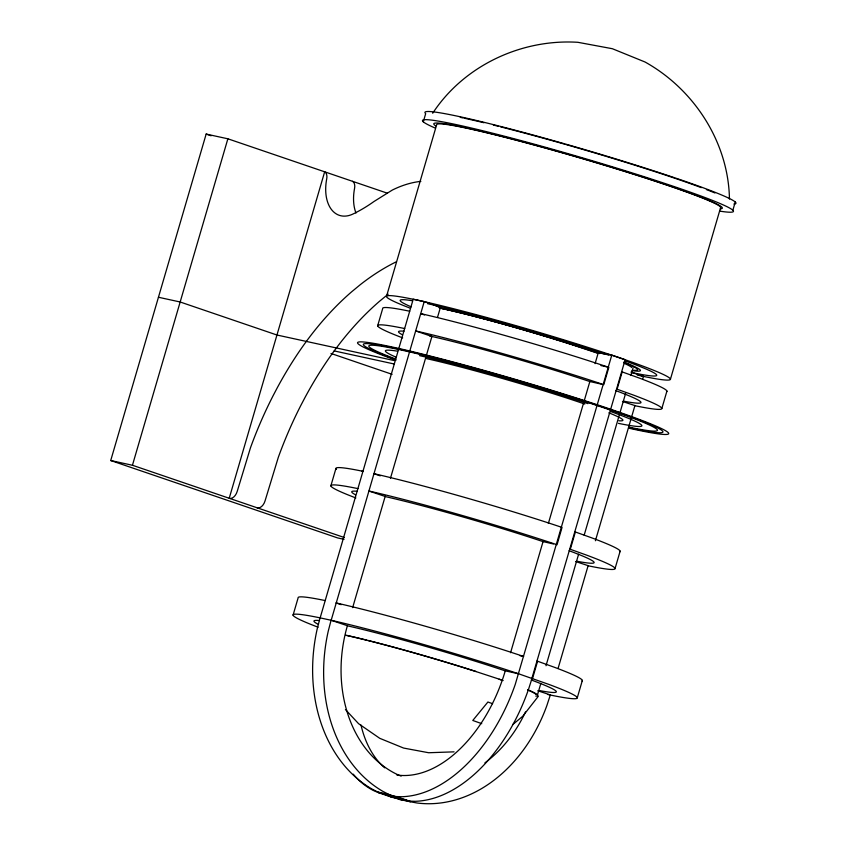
<?xml version="1.0" encoding="UTF-8"?>
<svg xmlns="http://www.w3.org/2000/svg" width="846" height="846" viewBox="0 0 846 846"><rect width="100%" height="100%" fill="white"/><g stroke="black" fill="none" stroke-linecap="round" stroke-linejoin="round"><path stroke-width="1.27" d="M344.058 539.325L337.67 537.94L110.72 460.52L206.16 134.07L227.87 138.797L387.447 193.226M110.72 460.52L132.441 465.258L227.87 138.797M423.296 121.782L425.686 113.607A162.009 9.031 16.3 0 1 585.728 149.922A162.009 9.031 16.3 0 1 733.905 204.034M293.065 615.158L298.12 597.847A148.05 8.259 16.3 0 1 324.134 600.353L325.202 600.575M330.849 485.9L335.904 468.589M377.644 325.837L382.699 308.526A148.05 8.259 16.3 0 1 408.713 311.021L409.686 311.222M386.485 296.407L436.684 124.679A147.902 8.248 16.3 0 1 580.176 157.991A147.902 8.248 16.3 0 1 720.612 207.587L670.413 379.304M537.76 690.759L551.285 695.232A148.05 8.259 16.3 0 0 549.012 684.456L518.63 673.797L505.083 670.815A126.266 7.043 16.3 0 0 348.309 626.019L331.177 620.287L424.227 301.599L440.491 307.151L437.53 317.292M352.645 607.64L385.268 496.063M390.45 478.318L431.968 336.306M510.572 652.721L543.185 541.144M548.377 523.388L589.895 381.387M595.087 363.643L598.418 352.232L611.785 355.14L625.173 359.709L531.901 678.333M353.258 774.164A147.86 91.907 -71.2 0 0 373.604 790.587L378.617 792.723L396.224 796.562L401.808 796.731A147.86 91.907 -71.2 0 0 515.256 684.393L611.785 355.14M532.525 678.545L537.591 661.234L536.967 661.022M575.555 561.501L589.07 565.974A148.05 8.259 16.3 0 0 586.796 555.198L570.31 549.287L575.375 531.986L574.73 531.764M622.487 401.469L635.854 405.9A148.05 8.259 16.3 0 0 633.591 395.135L617.104 389.223L622.17 371.912L621.546 371.701M537.485 694.883L540.816 683.473M546.008 665.728L578.611 554.204M584.163 535.19L625.659 393.242M630.852 375.497L633.072 367.894M558.064 668.477L588.012 566.059M595.404 540.763L634.955 405.467M642.717 378.913L643.457 376.375L630.947 372.113M577.289 697.728L582.355 680.417M615.074 568.47L620.139 551.158M661.868 408.407L666.923 391.095M732.879 210.157L735.28 201.972M532.028 678.365L528.644 688.961A147.86 91.907 -71.2 0 1 415.206 801.299L409.612 801.13L392.005 797.292L378.617 792.723M432.697 113.248C463.894 65.607 521.379 38.768 577.86 42.3L612.367 48.719L645.033 62.001C694.185 89.38 728.501 142.361 729.453 199.053M538.363 696.237L522.659 716.34L512.718 724.578M388.177 294.154L379.494 301.303A261.551 162.569 -71.2 0 0 323.965 365.641A286.371 177.998 -71.2 0 0 305.195 397.144L300.859 405.393A286.371 177.998 -71.2 0 0 278.345 457.231L265.073 500.832A8.534 5.309 -71.2 0 1 257.078 507.769M454.069 751.851L428.647 752.739L403.616 748.065L379.748 738.315L358.577 723.679L345.432 709.551M396.711 774.883L399.481 775.306A125.895 78.244 -71.2 0 0 505.379 670.466M547.859 694.503L550.302 695.031L546.865 705.575A147.86 115.542 -77.7 0 1 417.057 802.991L410.331 801.775L388.917 794.479L382.762 791.296A147.86 115.542 -77.7 0 1 328.28 631.021L331.072 620.255L320.063 617.855L317.271 628.62A147.86 115.542 -77.7 0 0 371.743 788.895L377.898 792.078L399.323 799.385L406.048 800.591M361.919 471.095L362.987 471.317L361.919 471.095A148.05 8.259 16.3 0 0 336.497 469.435M404.716 328.565L403.648 328.333A148.05 8.259 16.3 0 0 402.664 337.882M357.932 488.628L356.853 488.396A148.05 8.259 16.3 0 0 355.87 497.945M424.227 301.599L413.208 299.198L320.148 617.887L319.069 617.654A148.05 8.259 16.3 0 0 318.085 627.203M436.092 306.189L440.491 307.151M600.946 365.567L608.274 367.164M637.334 375.042L643.457 376.375M601.358 384.147L589.662 381.493A126.266 7.043 16.3 0 0 432.888 336.697L429.757 335.999M158.435 297.253L180.156 301.99L276.938 335.016L394.31 360.576M334.181 350.921L394.236 364.002M553.358 543.946L542.878 541.567A126.266 7.043 16.3 0 0 386.093 496.761L368.962 491.029L371.108 491.515A148.05 8.259 16.3 0 1 554.934 544.041L557.038 544.75L562.04 527.428L559.999 526.73A148.05 8.259 16.3 0 0 376.174 474.204L374.027 473.728M520.004 655.682L523.632 656.475L522.215 655.988A148.05 8.259 16.3 0 0 338.389 603.462L336.243 602.987M377.898 792.078L388.917 794.479M399.323 799.385L410.331 801.775M331.177 620.287L333.324 620.774A148.05 8.259 16.3 0 1 517.149 673.3L518.577 673.776M206.16 134.07L211.13 135.772M598.418 352.232L604.002 354.136M424.544 314.934L420.705 313.623L422.958 314.141A148.05 8.259 16.3 0 1 606.783 366.667L608.834 367.365L603.78 384.666L601.728 383.978A148.05 8.259 16.3 0 0 417.903 331.452L415.756 330.966L431.915 336.475M616.48 389.012L617.104 389.223M330.987 353.459L392.121 374.323M373.921 473.686L380.256 475.854M569.675 549.065L570.31 549.287M132.441 465.258L344.417 537.559M336.137 602.944L341.213 604.678M396.224 796.562L409.612 801.13M622.17 371.912L638.656 377.834A148.05 8.259 16.3 0 1 666.637 391.687M575.375 531.986L591.862 537.897A148.05 8.259 16.3 0 1 619.843 551.751M537.591 661.234L554.077 667.156A148.05 8.259 16.3 0 1 582.059 681.009M396.013 360.132L386.601 356.779A162.009 9.042 16.3 0 1 413.694 351.947A162.009 9.042 16.3 0 1 625.162 414.286A162.009 9.042 16.3 0 1 628.842 428.192M492.594 703.692L487.909 702.011L472.787 720.464L481.755 723.668M615.899 390.672L616.84 391.011A126.266 7.043 16.3 0 1 623.957 401.226M569.104 550.735L570.045 551.084A126.266 7.043 16.3 0 1 577.162 561.289M531.32 679.994L532.261 680.343A126.266 7.043 16.3 0 1 539.378 690.548M398.339 774.978L401.152 776.099M386.992 795.155L392.005 797.292M426.49 358.619A114.009 6.366 16.3 0 1 501.414 378.183L514.865 382.075A113.766 6.356 16.3 0 1 584.798 404.05M610.706 411.537A133.679 7.466 16.3 0 1 618.415 423.349M396.393 357.308A133.679 7.466 16.3 0 1 397.535 351.185M419.553 355.627A133.679 7.466 16.3 0 1 587.97 403.648M608.845 412.827A113.766 6.356 16.3 0 1 618.86 420.779M395.759 359.053A150.292 8.386 16.3 0 1 417.522 353.765A150.292 8.386 16.3 0 1 610.717 410.173A150.292 8.386 16.3 0 1 628.885 427.124M395.516 359.518A156.055 8.714 16.3 0 1 412.161 352.042A156.055 8.714 16.3 0 1 616.29 411.653A156.055 8.714 16.3 0 1 628.811 427.653M355.489 494.773A126.266 7.043 16.3 0 1 357.181 491.283M402.284 334.709A126.266 7.043 16.3 0 1 403.976 331.22M317.705 624.031A126.266 7.043 16.3 0 1 319.397 620.541M435.711 125.895A150.292 8.375 16.3 0 1 578.262 157.293A150.292 8.375 16.3 0 1 720.411 208.867M460.277 117.361A156.055 8.703 16.3 0 1 463.248 117.996M464.782 118.324A156.055 8.703 16.3 0 1 483.954 122.733M493.345 125.039A156.055 8.703 16.3 0 1 498.104 126.223M500.546 126.837A156.055 8.703 16.3 0 1 527.862 133.975M529.067 134.303A156.055 8.703 16.3 0 1 564.663 144.169M565.953 144.539A156.055 8.703 16.3 0 1 605.038 156.002M606.307 156.394A156.055 8.703 16.3 0 1 674.526 178.136M675.637 178.517A156.055 8.703 16.3 0 1 701.302 187.632M706.442 189.589A156.055 8.703 16.3 0 1 714.923 192.962M435.32 128.106A162.009 9.031 16.3 0 1 579.542 156.986A162.009 9.031 16.3 0 1 719.692 211.109M410.109 308.124A147.902 8.248 16.3 0 1 437.319 304.719A147.902 8.248 16.3 0 1 626.495 360.206A147.902 8.248 16.3 0 1 641.416 375.973M625.49 361.052A133.679 7.455 16.3 0 1 631.962 372.6M411.167 306.834A133.679 7.455 16.3 0 1 412.309 300.721M427.494 303.651A133.679 7.455 16.3 0 1 608.866 355.235M624.052 362.183A116.632 6.504 16.3 0 1 632.057 370.611M439.074 307.733A116.632 6.504 16.3 0 1 599.38 353.279M441.274 308.483A113.766 6.345 16.3 0 1 599.56 353.565M623.608 362.342A113.766 6.345 16.3 0 1 633.633 370.273M396.034 261.922A261.551 162.569 -71.2 0 0 360.322 284.647L351.64 291.807A261.551 162.569 -71.2 0 0 296.121 356.145A286.371 177.998 -71.2 0 0 277.34 387.648L273.015 395.886A286.371 177.998 -71.2 0 0 250.49 447.724L237.229 491.336A8.534 5.309 -71.2 0 1 229.224 498.262L324.663 171.812A7.73 4.801 -71.2 0 1 326.715 178.866A38.969 24.227 -71.2 0 0 353.364 213.837A191.767 119.191 -71.2 0 0 373.921 201.549L392.29 190.075A153.158 95.196 -71.2 0 1 420.853 181.372M355.976 213.023A38.969 24.227 -71.2 0 1 354.569 188.362A7.73 4.801 -71.2 0 0 352.507 181.308M525.503 711.951A125.895 98.369 -77.7 0 1 484.927 762.849M398.36 774.978A125.895 98.369 -77.7 0 1 347.484 625.395M409.919 801.003A147.86 115.542 -77.7 0 1 407.338 800.75M384.74 767.851A125.895 78.244 -71.2 0 1 360.988 725.064M442.257 308.494A112.571 6.271 16.3 0 1 571.166 344.449L594.706 352.243A112.571 6.271 16.3 0 1 597.318 353.152M624.263 363.368A112.571 6.271 16.3 0 1 631.698 367.502M345.633 635.124A114.009 6.356 16.3 0 1 476.182 671.534M502.672 680.353A114.009 6.356 16.3 0 0 500.028 679.433L475.579 671.438A112.571 6.271 16.3 0 0 367.777 640.496M527.904 689.818A114.009 6.356 16.3 0 1 535.772 696.11M346.67 635.483A112.571 6.271 16.3 0 1 366.424 640.158M499.119 679.232A112.571 6.271 16.3 0 1 503.021 680.586M527.693 689.934A112.571 6.271 16.3 0 1 536.11 694.492"/></g></svg>
